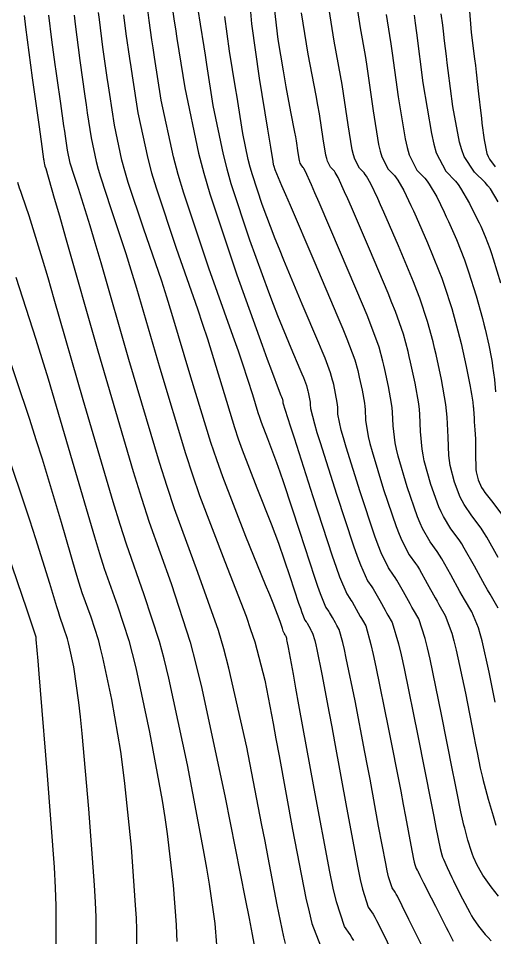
# Model space of a CAD drawing. Header units: metres. Extents: x 837117 to 838479, y 1189012 to 1191015.
# Drawn here: x 837718.2 to 837758.5, y 1189454.6 to 1189532.4 of the extents above; entities that cross this region are included whole.
import ezdxf

# ---------------------------------------------------------------- set-up
doc = ezdxf.new("R2010")
doc.units = ezdxf.units.M
doc.header["$LTSCALE"] = 0.3
doc.layers.add('COTAS 10', color=1, linetype='Continuous')
doc.layers.add('COTAS INT', color=252, linetype='Continuous')

msp = doc.modelspace()

# ---------------------------------------------------------------- linework, layer by layer
at = {"layer": 'COTAS 10'}
for points in [[(837740.761, 1189454.152), (837740.61, 1189454.713), (837740.048, 1189457.408), (837739.304, 1189461.414), (837739.039, 1189462.801), (837738.748, 1189464.309), (837737.483, 1189470.759), (837735.979, 1189477.427), (837735.537, 1189479.072), (837735.084, 1189480.629), (837733.355, 1189485.528), (837731.363, 1189490.925), (837730.743, 1189492.797), (837730.094, 1189494.833), (837727.506, 1189503.55), (837725.161, 1189511.722), (837724.665, 1189513.415), (837724.236, 1189514.86), (837723.242, 1189518.022), (837722.761, 1189519.459), (837722.656, 1189519.817), (837722.563, 1189520.158), (837722.33, 1189521.245), (837722.147, 1189522.448), (837722.087, 1189522.861), (837722.022, 1189523.31), (837721.753, 1189525.219), (837721.456, 1189527.345), (837721.374, 1189527.93), (837721.293, 1189528.513), (837720.998, 1189530.606), (837720.753, 1189532.677)], [(837731.172, 1189533.342), (837731.353, 1189532.18), (837731.457, 1189531.517), (837731.585, 1189530.706), (837732.243, 1189526.545), (837733.411, 1189520.997), (837733.861, 1189519.311), (837734.365, 1189517.561), (837736.64, 1189510.699), (837738.791, 1189504.76), (837739.217, 1189503.591), (837739.57, 1189502.628), (837740.23, 1189500.866), (837740.378, 1189500.518), (837740.433, 1189500.386), (837740.482, 1189500.255), (837740.499, 1189500.19), (837740.509, 1189500.15), (837740.526, 1189500.07), (837740.54, 1189499.99), (837740.543, 1189499.97), (837740.545, 1189499.95), (837740.547, 1189499.886), (837740.935, 1189498.633), (837741.18, 1189497.865), (837741.484, 1189496.914), (837743.08, 1189491.956), (837744.726, 1189486.951), (837745.062, 1189485.969), (837745.346, 1189485.164), (837745.939, 1189483.715), (837746.217, 1189483.334), (837746.302, 1189483.201), (837746.391, 1189483.057), (837746.742, 1189482.44), (837747.092, 1189481.798), (837747.181, 1189481.639), (837747.267, 1189481.488), (837747.546, 1189481.009), (837747.995, 1189479.43), (837748.187, 1189478.586), (837748.409, 1189477.565), (837749.457, 1189472.407), (837750.507, 1189467.045), (837750.73, 1189465.895), (837750.924, 1189464.89), (837751.379, 1189462.471), (837751.606, 1189461.272), (837751.656, 1189461.035), (837751.701, 1189460.841), (837751.815, 1189460.485), (837751.912, 1189460.345), (837751.945, 1189460.286), (837751.981, 1189460.22), (837752.136, 1189459.908), (837752.442, 1189459.288), (837752.574, 1189459.026), (837752.726, 1189458.726), (837753.445, 1189457.319), (837754.193, 1189455.85), (837754.363, 1189455.512), (837754.517, 1189455.203), (837754.941, 1189454.332)], [(837758.759, 1189482.508), (837758.065, 1189483.699), (837757.852, 1189484.074), (837757.631, 1189484.47), (837756.759, 1189486.065), (837755.888, 1189487.6), (837755.667, 1189487.958), (837755.455, 1189488.287), (837754.764, 1189489.234), (837754.118, 1189490.268), (837753.934, 1189490.652), (837753.748, 1189491.079), (837753.061, 1189492.974), (837752.501, 1189494.982), (837752.396, 1189495.481), (837752.312, 1189495.954), (837752.191, 1189497.453), (837752.132, 1189498.895), (837752.088, 1189499.332), (837752.031, 1189499.786), (837751.727, 1189501.56), (837751.342, 1189503.336), (837751.234, 1189503.792), (837751.127, 1189504.231), (837750.736, 1189505.683), (837750.059, 1189507.608), (837749.77, 1189508.344), (837749.438, 1189509.169), (837747.874, 1189512.884), (837746.341, 1189516.426), (837746.029, 1189517.142), (837745.764, 1189517.744), (837745.212, 1189518.96), (837744.971, 1189519.379), (837744.902, 1189519.477), (837744.832, 1189519.568), (837744.572, 1189519.832), (837744.316, 1189520.329), (837744.248, 1189520.567), (837744.182, 1189520.848), (837743.956, 1189522.223), (837743.628, 1189524.328), (837743.498, 1189525.069), (837743.352, 1189525.879), (837742.68, 1189529.377), (837742.12, 1189532.879)], [(837758.764, 1189516.879), (837758.097, 1189517.978), (837757.886, 1189518.255), (837757.663, 1189518.521), (837756.764, 1189519.384), (837755.889, 1189520.719), (837755.682, 1189521.282), (837755.49, 1189521.929), (837754.922, 1189524.965), (837754.529, 1189527.995), (837754.447, 1189528.639), (837754.377, 1189529.198), (837754.219, 1189530.51), (837754.127, 1189531.324), (837754.098, 1189531.569), (837754.067, 1189531.822), (837753.942, 1189532.805)], [(837724.757, 1189453.049), (837724.749, 1189456.362), (837724.694, 1189457.637), (837724.615, 1189459.069), (837724.139, 1189465.534), (837723.56, 1189471.926), (837723.417, 1189473.311), (837723.281, 1189474.53), (837722.852, 1189477.542), (837722.492, 1189479.218), (837722.4, 1189479.594), (837722.311, 1189479.932), (837722.018, 1189480.835), (837721.671, 1189481.812), (837721.549, 1189482.197), (837721.415, 1189482.631), (837720.835, 1189484.61), (837719.651, 1189488.386), (837719.135, 1189489.953), (837718.538, 1189491.745), (837715.704, 1189500.101)]]:
    msp.add_lwpolyline(points, dxfattribs=at)
at = {"layer": 'COTAS INT'}
for points in [[(837746.786, 1189533.445), (837747.079, 1189531.609), (837747.497, 1189529.275), (837747.615, 1189528.534), (837747.735, 1189527.753), (837748.176, 1189524.594), (837748.644, 1189521.752), (837748.78, 1189521.172), (837748.92, 1189520.681), (837749.449, 1189519.653), (837749.986, 1189519.107), (837750.13, 1189518.919), (837750.273, 1189518.716), (837750.772, 1189517.851), (837751.376, 1189516.584), (837751.583, 1189516.127), (837751.809, 1189515.624), (837752.77, 1189513.425), (837753.742, 1189511.05), (837753.975, 1189510.437), (837754.191, 1189509.842), (837754.838, 1189507.854), (837755.353, 1189505.968), (837755.486, 1189505.438), (837755.615, 1189504.904), (837756.046, 1189502.946), (837756.379, 1189501.278), (837756.446, 1189500.927), (837756.502, 1189500.623), (837756.614, 1189499.928), (837756.651, 1189499.551), (837756.66, 1189499.45), (837756.668, 1189499.349), (837756.69, 1189498.994), (837756.716, 1189498.57), (837756.725, 1189498.426), (837756.736, 1189498.27), (837756.783, 1189497.613), (837756.823, 1189496.828), (837756.829, 1189496.592), (837756.834, 1189496.348), (837756.832, 1189495.4), (837756.857, 1189494.482), (837756.878, 1189494.257), (837756.905, 1189494.044), (837757.053, 1189493.381), (837757.357, 1189492.731), (837757.483, 1189492.526), (837757.626, 1189492.31), (837758.294, 1189491.442), (837759.05, 1189490.455)], [(837718.658, 1189532.654), (837718.769, 1189531.671), (837719.329, 1189527.387), (837719.889, 1189523.418), (837720.091, 1189521.984), (837720.301, 1189520.493), (837720.311, 1189520.426), (837720.32, 1189520.365), (837720.347, 1189520.185), (837720.382, 1189520.023), (837720.396, 1189519.973), (837720.411, 1189519.919), (837720.483, 1189519.705), (837721.208, 1189517.202), (837721.636, 1189515.705), (837722.163, 1189513.86), (837724.884, 1189504.295), (837727.882, 1189494.071), (837728.582, 1189491.81), (837729.227, 1189489.798), (837731.088, 1189484.589), (837732.7, 1189479.628), (837733.187, 1189477.771), (837733.693, 1189475.705), (837735.669, 1189466.496), (837737.357, 1189457.932), (837737.681, 1189456.273), (837737.943, 1189454.922), (837738.373, 1189452.613)], [(837722.897, 1189532.69), (837722.976, 1189531.915), (837723.36, 1189528.832), (837723.786, 1189525.82), (837723.892, 1189525.09), (837723.993, 1189524.404), (837724.312, 1189522.305), (837724.745, 1189520.292), (837724.917, 1189519.661), (837725.111, 1189518.998), (837726, 1189516.338), (837727.264, 1189512.519), (837727.694, 1189511.124), (837728.159, 1189509.584), (837730.128, 1189502.805), (837732.307, 1189495.596), (837732.904, 1189493.784), (837733.498, 1189492.053), (837735.623, 1189486.466), (837737.426, 1189481.843), (837737.817, 1189480.719), (837738.163, 1189479.663), (837739.022, 1189476.411), (837739.718, 1189472.766), (837739.96, 1189471.461), (837740.223, 1189470.029), (837741.352, 1189463.79), (837742.486, 1189457.976), (837742.753, 1189456.813), (837742.999, 1189455.842), (837743.717, 1189453.946)], [(837746.545, 1189454.389), (837746.389, 1189454.663), (837746.238, 1189454.91), (837745.742, 1189455.581), (837745.07, 1189457.674), (837744.808, 1189458.818), (837744.514, 1189460.207), (837743.178, 1189467.259), (837741.904, 1189474.349), (837741.65, 1189475.76), (837741.438, 1189476.933), (837741.026, 1189479.176), (837740.912, 1189479.736), (837740.888, 1189479.847), (837740.867, 1189479.938), (837740.819, 1189480.109), (837740.788, 1189480.161), (837740.779, 1189480.178), (837740.769, 1189480.195), (837740.731, 1189480.265), (837740.693, 1189480.332), (837740.684, 1189480.347), (837740.674, 1189480.362), (837740.644, 1189480.403), (837740.575, 1189480.574), (837740.542, 1189480.67), (837740.502, 1189480.788), (837740.304, 1189481.389), (837739.715, 1189482.94), (837739.427, 1189483.656), (837739.086, 1189484.497), (837737.405, 1189488.571), (837735.455, 1189493.612), (837734.944, 1189495.063), (837734.445, 1189496.537), (837732.75, 1189502.06), (837731.157, 1189507.446), (837730.722, 1189508.834), (837730.291, 1189510.177), (837728.759, 1189514.655), (837727.461, 1189518.537), (837727.178, 1189519.505), (837726.927, 1189520.426), (837726.295, 1189523.365), (837725.891, 1189525.98), (837725.783, 1189526.696), (837725.678, 1189527.41), (837725.313, 1189529.96), (837725.019, 1189532.318), (837724.959, 1189532.911)], [(837727.063, 1189532.721), (837727.266, 1189531.087), (837727.57, 1189529), (837727.675, 1189528.303), (837727.789, 1189527.555), (837728.278, 1189524.425), (837729.109, 1189520.56), (837729.438, 1189519.349), (837729.811, 1189518.077), (837731.518, 1189512.971), (837733.319, 1189507.835), (837733.751, 1189506.543), (837734.155, 1189505.307), (837735.372, 1189501.315), (837736.454, 1189497.789), (837736.772, 1189496.848), (837737.099, 1189495.922), (837738.344, 1189492.705), (837739.561, 1189489.655), (837739.871, 1189488.835), (837740.167, 1189488.026), (837741.139, 1189485.193), (837741.876, 1189482.947), (837742.026, 1189482.507), (837742.152, 1189482.147), (837742.409, 1189481.507), (837742.522, 1189481.352), (837742.557, 1189481.299), (837742.593, 1189481.24), (837742.735, 1189480.99), (837742.877, 1189480.729), (837742.913, 1189480.665), (837742.948, 1189480.604), (837743.061, 1189480.409), (837743.243, 1189479.769), (837743.321, 1189479.426), (837743.411, 1189479.012), (837743.836, 1189476.92), (837744.461, 1189473.637), (837744.676, 1189472.472), (837744.911, 1189471.196), (837745.911, 1189465.663), (837746.878, 1189460.562), (837747.091, 1189459.557), (837747.28, 1189458.73), (837747.766, 1189457.215), (837748.177, 1189456.621), (837748.319, 1189456.373), (837748.473, 1189456.089), (837749.131, 1189454.763), (837749.788, 1189453.386)], [(837752.532, 1189453.537), (837751.614, 1189455.343), (837751.399, 1189455.771), (837751.202, 1189456.167), (837750.634, 1189457.336), (837750.227, 1189458.154), (837750.132, 1189458.33), (837750.044, 1189458.483), (837749.79, 1189458.85), (837749.491, 1189459.785), (837749.374, 1189460.296), (837749.242, 1189460.917), (837748.645, 1189464.067), (837747.917, 1189468.043), (837747.703, 1189469.183), (837747.484, 1189470.341), (837746.647, 1189474.664), (837745.91, 1189478.289), (837745.754, 1189479.006), (837745.619, 1189479.6), (837745.304, 1189480.709), (837745.107, 1189481.046), (837745.047, 1189481.152), (837744.985, 1189481.264), (837744.738, 1189481.715), (837744.492, 1189482.149), (837744.429, 1189482.25), (837744.37, 1189482.343), (837744.174, 1189482.611), (837743.728, 1189483.72), (837743.51, 1189484.344), (837743.25, 1189485.105), (837741.973, 1189488.998), (837740.62, 1189493.113), (837740.314, 1189494.015), (837740.037, 1189494.813), (837739.282, 1189496.838), (837738.742, 1189498.233), (837738.601, 1189498.634), (837738.463, 1189499.042), (837737.994, 1189500.57), (837737.153, 1189503.169), (837736.78, 1189504.252), (837736.346, 1189505.493), (837734.277, 1189511.288), (837732.161, 1189517.616), (837731.699, 1189519.193), (837731.29, 1189520.695), (837730.261, 1189525.485), (837729.687, 1189529.13), (837729.566, 1189529.91), (837729.461, 1189530.59), (837729.219, 1189532.215), (837729.106, 1189533.124)], [(837733.361, 1189533.17), (837733.535, 1189531.924), (837733.845, 1189529.996), (837733.958, 1189529.288), (837734.082, 1189528.505), (837734.631, 1189525.046), (837735.485, 1189520.898), (837735.802, 1189519.68), (837736.153, 1189518.433), (837737.715, 1189513.676), (837739.339, 1189509.263), (837739.731, 1189508.232), (837740.097, 1189507.284), (837741.207, 1189504.549), (837741.986, 1189502.722), (837742.142, 1189502.346), (837742.273, 1189502.026), (837742.533, 1189501.341), (837742.625, 1189500.998), (837742.65, 1189500.894), (837742.676, 1189500.787), (837742.766, 1189500.368), (837742.838, 1189499.949), (837742.852, 1189499.842), (837742.862, 1189499.739), (837742.876, 1189499.399), (837743.211, 1189498.097), (837743.423, 1189497.388), (837743.688, 1189496.528), (837745.076, 1189492.16), (837746.53, 1189487.776), (837746.836, 1189486.906), (837747.1, 1189486.185), (837747.704, 1189484.818), (837748.065, 1189484.325), (837748.175, 1189484.153), (837748.29, 1189483.966), (837748.745, 1189483.165), (837749.2, 1189482.332), (837749.316, 1189482.126), (837749.426, 1189481.93), (837749.789, 1189481.309), (837750.324, 1189479.501), (837750.544, 1189478.556), (837750.795, 1189477.42), (837751.961, 1189471.712), (837753.082, 1189466.015), (837753.305, 1189464.885), (837753.49, 1189463.949), (837753.841, 1189462.184), (837753.993, 1189461.634), (837754.053, 1189461.464), (837754.12, 1189461.286), (837754.426, 1189460.583), (837754.845, 1189459.717), (837754.983, 1189459.438), (837755.13, 1189459.142), (837755.744, 1189457.928), (837756.361, 1189456.765), (837756.51, 1189456.501), (837756.651, 1189456.261), (837757.081, 1189455.603), (837757.664, 1189454.921), (837757.901, 1189454.666), (837758.171, 1189454.383)], [(837737.798, 1189532.959), (837737.9, 1189531.934), (837738.542, 1189527.344), (837739.239, 1189523.047), (837739.487, 1189521.519), (837739.684, 1189520.297), (837739.734, 1189520.053), (837739.753, 1189519.981), (837739.774, 1189519.908), (837739.866, 1189519.628), (837740.435, 1189518.268), (837740.757, 1189517.514), (837741.15, 1189516.596), (837743.162, 1189511.916), (837745.202, 1189507.13), (837745.612, 1189506.145), (837745.955, 1189505.307), (837746.634, 1189503.512), (837746.876, 1189502.614), (837746.942, 1189502.343), (837747.009, 1189502.062), (837747.247, 1189500.964), (837747.435, 1189499.868), (837747.47, 1189499.587), (837747.497, 1189499.317), (837747.534, 1189498.426), (837747.761, 1189497.025), (837747.909, 1189496.434), (837748.094, 1189495.755), (837749.068, 1189492.567), (837750.139, 1189489.428), (837750.385, 1189488.779), (837750.609, 1189488.226), (837751.234, 1189487.026), (837751.76, 1189486.306), (837751.921, 1189486.056), (837752.089, 1189485.783), (837752.752, 1189484.615), (837753.416, 1189483.401), (837753.584, 1189483.1), (837753.746, 1189482.814), (837754.274, 1189481.908), (837754.831, 1189480.406), (837755.011, 1189479.744), (837755.202, 1189478.975), (837755.987, 1189475.311), (837756.701, 1189471.686), (837756.848, 1189470.942), (837756.973, 1189470.31), (837757.242, 1189468.966), (837757.421, 1189468.196), (837757.49, 1189467.926), (837757.567, 1189467.632), (837757.913, 1189466.367), (837758.324, 1189464.945), (837758.441, 1189464.552), (837758.56, 1189464.16)], [(837758.501, 1189474.568), (837758, 1189477.111), (837757.406, 1189479.753), (837757.245, 1189480.338), (837757.085, 1189480.858), (837756.516, 1189482.208), (837755.905, 1189483.256), (837755.718, 1189483.587), (837755.523, 1189483.935), (837754.756, 1189485.34), (837753.988, 1189486.692), (837753.794, 1189487.007), (837753.608, 1189487.297), (837752.999, 1189488.13), (837752.363, 1189489.247), (837752.159, 1189489.716), (837751.944, 1189490.254), (837751.064, 1189492.771), (837750.298, 1189495.369), (837750.153, 1189495.957), (837750.037, 1189496.49), (837749.862, 1189497.939), (837749.814, 1189499.106), (837749.779, 1189499.46), (837749.733, 1189499.827), (837749.487, 1189501.262), (837749.175, 1189502.699), (837749.088, 1189503.067), (837749.001, 1189503.422), (837748.685, 1189504.598), (837747.992, 1189506.49), (837747.668, 1189507.298), (837747.286, 1189508.228), (837745.427, 1189512.613), (837743.608, 1189516.827), (837743.251, 1189517.65), (837742.959, 1189518.324), (837742.432, 1189519.515), (837742.32, 1189519.71), (837742.287, 1189519.756), (837742.255, 1189519.798), (837742.134, 1189519.922), (837742.014, 1189520.154), (837741.983, 1189520.265), (837741.952, 1189520.396), (837741.846, 1189521.037), (837741.689, 1189522.04), (837741.626, 1189522.399), (837741.554, 1189522.792), (837741.224, 1189524.508), (837740.824, 1189526.629), (837740.708, 1189527.279), (837740.589, 1189527.956), (837740.142, 1189530.627), (837739.823, 1189533.292)], [(837758.763, 1189486.79), (837757.787, 1189488.509), (837757.54, 1189488.91), (837757.303, 1189489.278), (837756.529, 1189490.338), (837755.872, 1189491.289), (837755.708, 1189491.589), (837755.553, 1189491.905), (837755.057, 1189493.178), (837754.704, 1189494.596), (837754.639, 1189495.004), (837754.588, 1189495.418), (837754.52, 1189496.966), (837754.449, 1189498.684), (837754.397, 1189499.205), (837754.329, 1189499.745), (837753.967, 1189501.858), (837753.508, 1189503.974), (837753.38, 1189504.516), (837753.252, 1189505.039), (837752.787, 1189506.769), (837752.125, 1189508.725), (837751.872, 1189509.39), (837751.59, 1189510.11), (837750.322, 1189513.154), (837749.075, 1189516.025), (837748.806, 1189516.635), (837748.57, 1189517.164), (837747.992, 1189518.406), (837747.622, 1189519.047), (837747.516, 1189519.198), (837747.409, 1189519.337), (837747.01, 1189519.743), (837746.618, 1189520.505), (837746.514, 1189520.869), (837746.413, 1189521.3), (837746.066, 1189523.408), (837745.682, 1189526.041), (837745.557, 1189526.802), (837745.424, 1189527.577), (837744.88, 1189530.493), (837744.453, 1189533.162)], [(837749.279, 1189532.725), (837749.57, 1189530.972), (837749.674, 1189530.267), (837749.788, 1189529.466), (837750.286, 1189525.779), (837750.874, 1189522.204), (837751.046, 1189521.474), (837751.221, 1189520.856), (837751.887, 1189519.564), (837752.563, 1189518.876), (837752.744, 1189518.64), (837752.924, 1189518.385), (837753.552, 1189517.297), (837754.181, 1189516.004), (837754.361, 1189515.62), (837754.542, 1189515.223), (837755.218, 1189513.696), (837755.895, 1189511.991), (837756.077, 1189511.483), (837756.257, 1189510.96), (837756.889, 1189508.94), (837757.431, 1189507.009), (837757.555, 1189506.542), (837757.667, 1189506.103), (837757.976, 1189504.763), (837758.189, 1189503.619), (837758.239, 1189503.304), (837758.287, 1189502.99), (837758.43, 1189501.865), (837758.535, 1189500.82)], [(837751.643, 1189532.67), (837751.732, 1189531.999), (837751.841, 1189531.179), (837752.395, 1189526.964), (837753.105, 1189522.656), (837753.312, 1189521.776), (837753.523, 1189521.032), (837754.326, 1189519.474), (837755.14, 1189518.646), (837755.359, 1189518.362), (837755.575, 1189518.053), (837756.332, 1189516.742), (837756.987, 1189515.424), (837757.138, 1189515.112), (837757.276, 1189514.822), (837757.666, 1189513.966), (837758.047, 1189512.931), (837758.179, 1189512.529), (837758.323, 1189512.077), (837758.94, 1189510.026)], [(837756.301, 1189533.377), (837756.472, 1189531.214), (837756.755, 1189528.995), (837756.825, 1189528.423), (837756.891, 1189527.871), (837757.099, 1189526.033), (837757.281, 1189524.393), (837757.331, 1189523.965), (837757.38, 1189523.549), (837757.556, 1189522.144), (837757.807, 1189520.985), (837757.904, 1189520.724), (837758.013, 1189520.49), (837758.504, 1189519.86)], [(837758.783, 1189458.139), (837758.155, 1189458.938), (837757.589, 1189459.733), (837757.455, 1189459.935), (837757.331, 1189460.13), (837756.965, 1189460.771), (837756.663, 1189461.456), (837756.58, 1189461.679), (837756.496, 1189461.917), (837756.195, 1189462.893), (837755.922, 1189463.909), (837755.855, 1189464.171), (837755.793, 1189464.425), (837755.603, 1189465.272), (837755.254, 1189467.017), (837755.092, 1189467.838), (837754.901, 1189468.804), (837753.974, 1189473.512), (837752.999, 1189478.197), (837752.777, 1189479.15), (837752.577, 1189479.953), (837752.031, 1189481.608), (837751.586, 1189482.372), (837751.45, 1189482.613), (837751.308, 1189482.867), (837750.749, 1189483.89), (837750.19, 1189484.874), (837750.048, 1189485.104), (837749.912, 1189485.315), (837749.469, 1189485.922), (837748.854, 1189487.205), (837748.611, 1189487.843), (837748.335, 1189488.602), (837747.072, 1189492.363), (837745.891, 1189496.141), (837745.666, 1189496.911), (837745.486, 1189497.561), (837745.205, 1189498.913), (837745.18, 1189499.528), (837745.161, 1189499.715), (837745.137, 1189499.908), (837745.007, 1189500.666), (837744.842, 1189501.424), (837744.796, 1189501.619), (837744.75, 1189501.806), (837744.584, 1189502.426), (837744.114, 1189503.667), (837743.877, 1189504.245), (837743.594, 1189504.926), (837742.185, 1189508.232), (837740.623, 1189511.94), (837740.244, 1189512.873), (837739.887, 1189513.765), (837738.79, 1189516.652), (837737.964, 1189519.17), (837737.777, 1189519.831), (837737.61, 1189520.475), (837737.158, 1189522.671), (837736.785, 1189525.012), (837736.667, 1189525.748), (837736.542, 1189526.522), (837736.039, 1189529.634), (837735.63, 1189532.552)], [(837734.948, 1189454.035), (837734.814, 1189455.843), (837734.347, 1189459.173), (837734.115, 1189460.532), (837733.838, 1189462.082), (837732.465, 1189469.257), (837730.893, 1189476.583), (837730.491, 1189478.227), (837730.103, 1189479.704), (837728.82, 1189483.651), (837727.304, 1189487.921), (837726.769, 1189489.601), (837726.183, 1189491.499), (837723.651, 1189500.151), (837721.209, 1189508.659), (837720.681, 1189510.465), (837720.217, 1189512.033), (837719.074, 1189515.708), (837718.485, 1189517.428), (837718.37, 1189517.763), (837718.276, 1189518.036), (837718.112, 1189518.513)], [(837717.951, 1189510.506), (837719.657, 1189505.27), (837720.166, 1189503.628), (837720.69, 1189501.902), (837722.712, 1189494.971), (837724.594, 1189488.543), (837725.029, 1189487.133), (837725.426, 1189485.884), (837726.553, 1189482.712), (837727.506, 1189479.78), (837727.794, 1189478.683), (837728.093, 1189477.461), (837729.26, 1189472.019), (837730.319, 1189466.231), (837730.549, 1189464.792), (837730.752, 1189463.424), (837731.256, 1189459.073), (837731.504, 1189455.713), (837731.544, 1189454.969), (837731.573, 1189454.306)], [(837716.828, 1189505.303), (837719.098, 1189498.508), (837719.65, 1189496.79), (837720.17, 1189495.144), (837721.774, 1189489.791), (837723.004, 1189485.587), (837723.289, 1189484.665), (837723.549, 1189483.848), (837724.285, 1189481.774), (837724.908, 1189479.856), (837725.097, 1189479.139), (837725.292, 1189478.34), (837726.056, 1189474.781), (837726.8, 1189470.38), (837726.983, 1189469.052), (837727.156, 1189467.675), (837727.697, 1189462.304), (837728.059, 1189457.391), (837728.119, 1189456.303), (837728.161, 1189455.334), (837728.167, 1189452.816)], [(837714.403, 1189495.419), (837718.842, 1189482.449), (837719.648, 1189480.089), (837719.652, 1189480.074), (837719.653, 1189480.07), (837719.654, 1189480.065), (837719.656, 1189480.048), (837719.658, 1189480.03), (837719.658, 1189480.019), (837719.657, 1189479.998), (837719.656, 1189479.966), (837719.656, 1189479.876), (837719.803, 1189478.064), (837719.896, 1189476.948), (837720.011, 1189475.565), (837720.615, 1189468.351), (837721.184, 1189460.594), (837721.277, 1189458.869), (837721.343, 1189457.326), (837721.347, 1189453.281)]]:
    msp.add_lwpolyline(points, dxfattribs=at)

doc.saveas('drawing.dxf')
